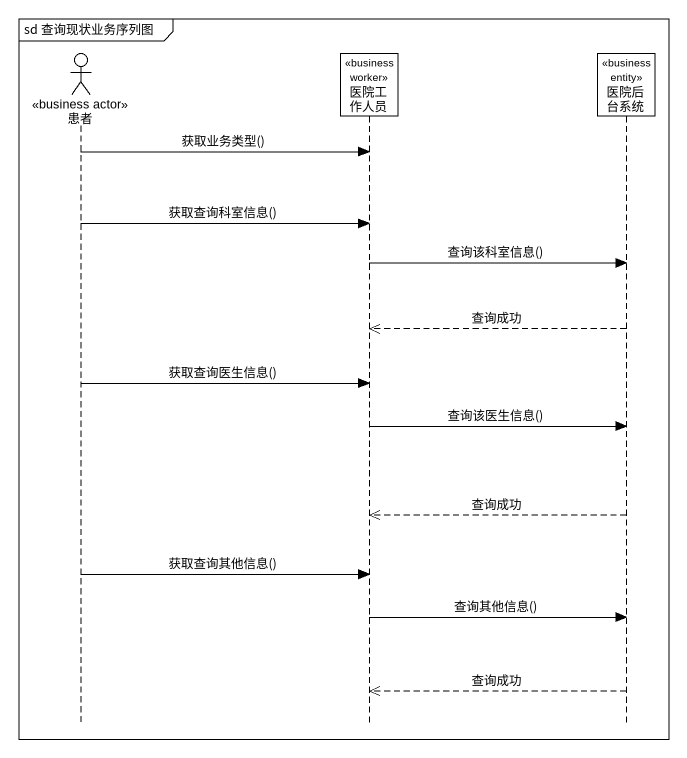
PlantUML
@startuml
mainframe sd 查询现状业务序列图
hide footbox
actor 患者 <<business actor>>
participant 医院工作人员 <<business worker>>
participant 医院后台系统 <<business entity>>

患者 -> 医院工作人员 : 获取业务类型()
患者 -> 医院工作人员 : 获取查询科室信息()
医院工作人员 -> 医院后台系统 : 查询该科室信息()
医院后台系统 -->> 医院工作人员 : 查询成功
患者 -> 医院工作人员 : 获取查询医生信息()
医院工作人员 -> 医院后台系统 : 查询该医生信息()
医院后台系统 -->> 医院工作人员 : 查询成功
患者 -> 医院工作人员 : 获取查询其他信息()
医院工作人员 -> 医院后台系统 : 查询其他信息()
医院后台系统 -->> 医院工作人员 : 查询成功
@enduml
